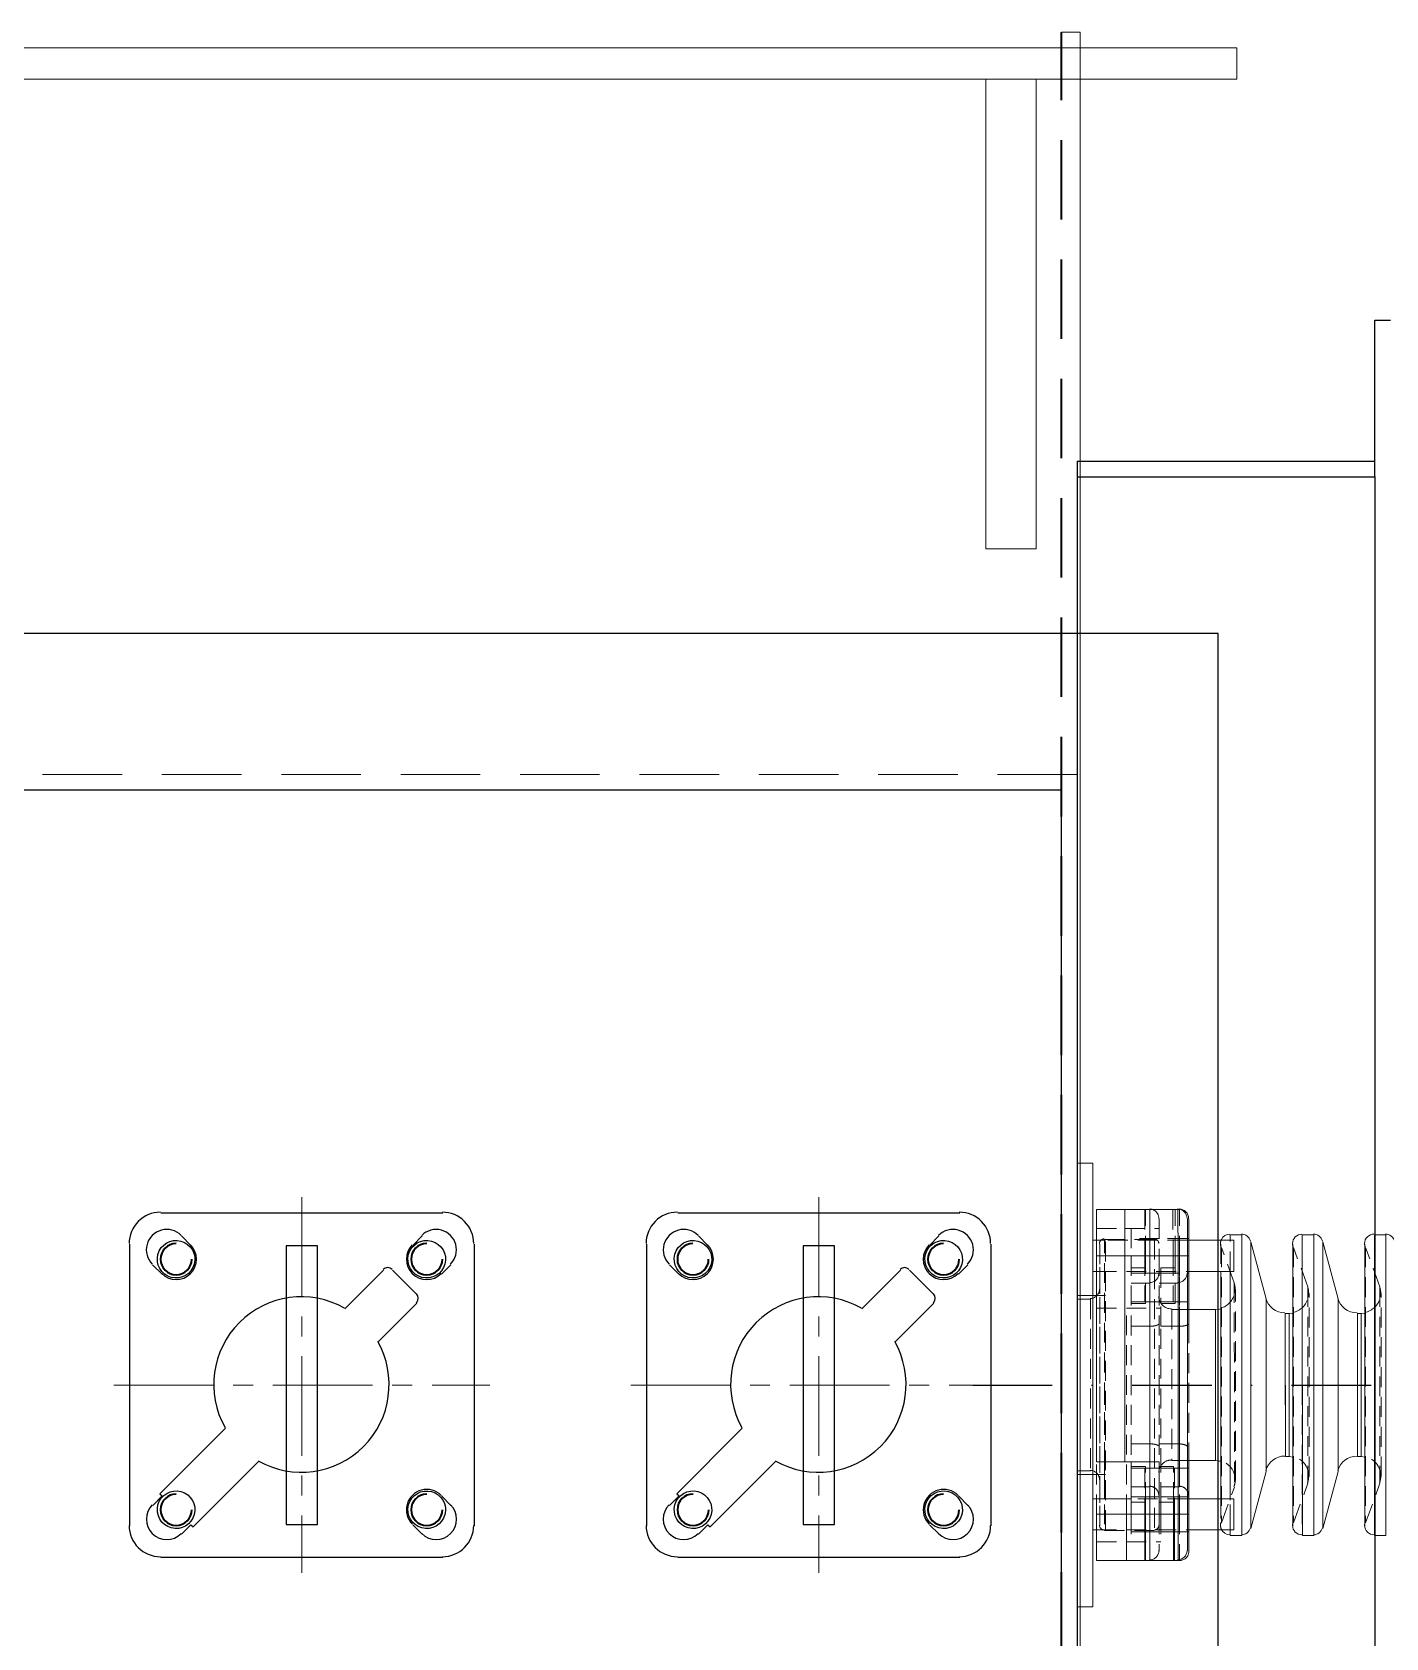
# Model space of a CAD drawing. Header units: millimetres. Extents: x -41310 to 13905, y 1865 to 89610.
# Drawn here: x 10982 to 11414, y 7022 to 7535 of the extents above; entities that cross this region are included whole.
import ezdxf

# ---------------------------------------------------------------- set-up
doc = ezdxf.new("R2010")
doc.units = ezdxf.units.MM
for name, pattern in [('CENTER', [50.8, 31.75, -6.35, 6.35, -6.35]), ('DASHDOT', [25.4, 12.7, -6.35, 0, -6.35]), ('DASHED', [19.05, 12.7, -6.35]), ('HIDDEN', [9.525, 6.35, -3.175])]:
    doc.linetypes.add(name, pattern=pattern)
doc.layers.get('0').update_dxf_attribs({"color": 1, "linetype": 'DASHDOT'})
doc.layers.add('01粗实线', color=7, linetype='Continuous')
for name, color, linetype, lineweight in [('04细虚线', 6, 'DASHED', 20), ('1轮廓实线层', 7, 'Continuous', 0), ('2虚线层', 6, 'DASHED', 35), ('中心线', 1, 'CENTER', 20), ('粗实线', 7, 'Continuous', 25), ('细实线', 3, 'Continuous', 35)]:
    doc.layers.add(name, color=color, linetype=linetype, lineweight=lineweight)

msp = doc.modelspace()

# ---------------------------------------------------------------- linework, layer by layer
at = {"color": 7, "linetype": 'Continuous', "lineweight": 15, "extrusion": (-0.004685, -0.017452, 0.999837)}
for p, q in [((11315.45, 7032.2, 175.78), (11315.43, 7173.87, 178.25)), ((11315.43, 7173.87, 178.25), (11320.43, 7173.87, 178.27)), ((11320.43, 7173.87, 178.27), (11320.45, 7032.2, 175.8)), ((11321.63, 7159.05, 178.02), (11330.63, 7159.05, 178.06)), ((11321.64, 7144.3, 177.76), (11321.63, 7159.05, 178.02)), ((11330.63, 7159.05, 178.06), (11347.63, 7159.05, 178.14)), ((11330.64, 7144.3, 177.8), (11330.63, 7159.05, 178.06)), ((11338.63, 7159.05, 178.1), (11337.23, 7159.05, 178.09)), ((11338.64, 7144.3, 177.84), (11338.63, 7159.05, 178.1)), ((11348.13, 7159.05, 178.14), (11347.63, 7159.05, 178.14)), ((11347.64, 7144.3, 177.88), (11347.63, 7159.05, 178.14)), ((11350.63, 7156.05, 178.1), (11350.64, 7144.3, 177.9)), ((11351.13, 7156.05, 178.1), (11351.14, 7149.3, 177.99)), ((11321.64, 7149.3, 177.85), (11320.44, 7149.3, 177.84)), ((11365.44, 7149.3, 178.05), (11350.64, 7149.3, 177.98)), ((11367.98, 7151.03, 178.1), (11364.31, 7151.03, 178.08)), ((11365.44, 7149.3, 178.05), (11365.44, 7144.3, 177.97)), ((11375.76, 7130.6, 177.78), (11370.88, 7148.8, 178.07)), ((11384.31, 7148.03, 178.12), (11384.32, 7058.04, 176.55)), ((11390.98, 7151.03, 178.2), (11387.31, 7151.03, 178.19)), ((11398.76, 7130.6, 177.88), (11393.88, 7148.8, 178.18)), ((11407.31, 7148.03, 178.23), (11407.32, 7058.04, 176.66)), ((11413.98, 7151.03, 178.31), (11410.31, 7151.03, 178.29)), ((11321.64, 7078.48, 176.61), (11321.64, 7144.3, 177.76)), ((11330.64, 7078.48, 176.65), (11330.64, 7144.3, 177.8)), ((11330.64, 7144.3, 177.8), (11347.64, 7144.3, 177.88)), ((11347.64, 7061.76, 176.44), (11347.64, 7144.3, 177.88)), ((11350.64, 7144.3, 177.9), (11347.64, 7144.3, 177.88)), ((11350.64, 7144.3, 177.9), (11350.64, 7061.76, 176.46)), ((11365.44, 7144.3, 177.97), (11365.44, 7139.3, 177.88)), ((11320.44, 7139.3, 177.67), (11321.64, 7139.3, 177.67)), ((11350.64, 7139.3, 177.81), (11365.44, 7139.3, 177.88)), ((11351.14, 7139.3, 177.81), (11351.14, 7127.16, 177.6)), ((11361.31, 7139.3, 177.86), (11361.32, 7066.76, 176.59)), ((11359.65, 7127.16, 177.64), (11350.64, 7127.16, 177.6)), ((11360.89, 7127.28, 177.65), (11359.65, 7127.16, 177.64)), ((11361.31, 7127.38, 177.65), (11360.89, 7127.28, 177.65)), ((11383.11, 7125.89, 177.73), (11381.89, 7125.89, 177.72)), ((11384.31, 7126, 177.74), (11383.11, 7125.89, 177.73)), ((11406.11, 7125.89, 177.84), (11404.89, 7125.89, 177.83)), ((11407.31, 7126, 177.84), (11406.11, 7125.89, 177.84)), ((11381.9, 7080.18, 176.92), (11383.11, 7080.18, 176.93)), ((11383.11, 7080.18, 176.93), (11384.32, 7080.06, 176.93)), ((11404.9, 7080.18, 177.03), (11406.11, 7080.18, 177.04)), ((11406.11, 7080.18, 177.04), (11407.31, 7080.06, 177.04)), ((11321.64, 7078.48, 176.61), (11332.64, 7078.48, 176.66)), ((11330.64, 7078.48, 176.65), (11341.64, 7078.48, 176.71)), ((11332.64, 7065.64, 176.44), (11332.64, 7078.48, 176.66)), ((11341.64, 7065.64, 176.48), (11341.64, 7078.48, 176.71)), ((11350.64, 7078.91, 176.76), (11359.65, 7078.91, 176.8)), ((11350.64, 7076.51, 176.71), (11351.14, 7076.51, 176.72)), ((11351.14, 7078.91, 176.76), (11351.14, 7076.51, 176.72)), ((11351.14, 7066.76, 176.55), (11351.14, 7076.51, 176.72)), ((11359.65, 7078.91, 176.8), (11360.89, 7078.78, 176.8)), ((11360.89, 7078.78, 176.8), (11361.32, 7078.68, 176.8)), ((11370.89, 7057.26, 176.47), (11375.76, 7075.47, 176.81)), ((11393.89, 7057.26, 176.58), (11398.76, 7075.47, 176.92)), ((11332.64, 7066.76, 176.46), (11320.44, 7066.76, 176.4)), ((11332.64, 7065.64, 176.44), (11337.24, 7065.64, 176.46)), ((11332.64, 7061.76, 176.37), (11332.64, 7065.64, 176.44)), ((11337.04, 7065.64, 176.46), (11337.04, 7047.02, 176.13)), ((11337.24, 7061.76, 176.39), (11337.24, 7065.64, 176.46)), ((11341.64, 7065.64, 176.48), (11346.24, 7065.64, 176.5)), ((11341.64, 7065.64, 176.48), (11341.64, 7061.76, 176.41)), ((11342.14, 7061.76, 176.42), (11342.14, 7065.64, 176.48)), ((11346.24, 7061.76, 176.44), (11346.24, 7065.64, 176.5)), ((11365.44, 7066.76, 176.61), (11350.64, 7066.76, 176.54)), ((11365.44, 7066.76, 176.61), (11365.44, 7061.77, 176.53)), ((11321.64, 7047.02, 176.06), (11321.64, 7061.76, 176.32)), ((11321.64, 7061.76, 176.32), (11332.64, 7061.76, 176.37)), ((11331.14, 7047.02, 176.11), (11331.14, 7061.76, 176.36)), ((11331.14, 7061.76, 176.36), (11342.14, 7061.76, 176.42)), ((11337.24, 7047.02, 176.14), (11337.24, 7061.76, 176.39)), ((11346.24, 7061.76, 176.44), (11347.64, 7061.76, 176.44)), ((11346.24, 7047.02, 176.18), (11346.24, 7061.76, 176.44)), ((11346.54, 7061.76, 176.44), (11346.54, 7047.02, 176.18)), ((11350.64, 7061.76, 176.46), (11347.64, 7061.76, 176.44)), ((11350.64, 7061.76, 176.46), (11350.64, 7050.02, 176.25)), ((11365.44, 7061.77, 176.53), (11365.44, 7056.77, 176.44)), ((11320.44, 7056.77, 176.23), (11321.64, 7056.77, 176.23)), ((11350.64, 7056.77, 176.37), (11365.44, 7056.77, 176.44)), ((11351.14, 7050.02, 176.25), (11351.14, 7056.77, 176.37)), ((11364.32, 7055.04, 176.4), (11367.99, 7055.04, 176.42)), ((11387.32, 7055.04, 176.51), (11390.99, 7055.04, 176.53)), ((11410.32, 7055.04, 176.62), (11413.99, 7055.04, 176.64)), ((11321.64, 7047.02, 176.06), (11331.14, 7047.02, 176.11)), ((11331.14, 7047.02, 176.11), (11337.24, 7047.02, 176.14)), ((11337.24, 7047.02, 176.14), (11338.64, 7047.02, 176.14)), ((11338.64, 7047.02, 176.14), (11338.73, 7047.02, 176.14)), ((11338.73, 7047.02, 176.14), (11346.54, 7047.02, 176.18)), ((11346.24, 7047.02, 176.18), (11347.64, 7047.02, 176.18)), ((11348.14, 7047.02, 176.19), (11346.54, 7047.02, 176.18)), ((11320.45, 7032.2, 175.8), (11315.45, 7032.2, 175.78))]:
    msp.add_line(p, q, dxfattribs=at)
at = {"color": 7, "linetype": 'HIDDEN', "lineweight": 0, "extrusion": (-0.004685, -0.017452, 0.999837)}
for p, q in [((11330.63, 7159.05, 178.06), (11338.63, 7159.05, 178.1)), ((11337.03, 7159.05, 178.09), (11337.04, 7144.3, 177.83)), ((11337.24, 7144.3, 177.83), (11337.23, 7159.05, 178.09)), ((11338.64, 7144.3, 177.84), (11338.63, 7159.05, 178.1)), ((11346.03, 7159.05, 178.13), (11346.04, 7144.3, 177.88)), ((11346.74, 7144.3, 177.88), (11346.73, 7159.05, 178.14)), ((11348.14, 7144.3, 177.89), (11348.13, 7159.01, 178.14)), ((11321.64, 7153.05, 177.91), (11332.64, 7153.05, 177.97)), ((11330.64, 7153.05, 177.96), (11341.64, 7153.05, 178.01)), ((11332.64, 7153.05, 177.97), (11332.64, 7144.3, 177.81)), ((11341.64, 7156.05, 178.06), (11341.64, 7144.3, 177.85)), ((11341.64, 7156.05, 178.06), (11341.64, 7156.05, 178.06)), ((11324.44, 7149.28, 177.86), (11320.44, 7149.28, 177.84)), ((11350.64, 7149.3, 177.98), (11321.64, 7149.3, 177.85)), ((11322.68, 7148.01, 177.83), (11322.69, 7058.06, 176.26)), ((11322.69, 7058.11, 176.26), (11322.68, 7147.95, 177.83)), ((11340.14, 7149.51, 177.94), (11324.18, 7149.51, 177.86)), ((11324.18, 7078.48, 176.62), (11324.18, 7149.51, 177.86)), ((11324.44, 7056.79, 176.25), (11324.44, 7149.28, 177.86)), ((11341.64, 7149.85, 177.95), (11332.64, 7149.85, 177.91)), ((11341.64, 7149.86, 177.95), (11337.24, 7149.86, 177.93)), ((11340.14, 7149.51, 177.94), (11340.14, 7056.57, 176.32)), ((11350.64, 7149.86, 177.99), (11341.64, 7149.86, 177.95)), ((11351.14, 7149.86, 178), (11350.64, 7149.86, 177.99)), ((11351.14, 7149.3, 177.99), (11351.14, 7144.3, 177.9)), ((11361.31, 7148.03, 178.01), (11361.31, 7139.3, 177.86)), ((11365.61, 7135.68, 177.82), (11361.49, 7147, 177.99)), ((11361.49, 7146.99, 177.99), (11361.5, 7059.08, 176.46)), ((11364.31, 7139.3, 177.87), (11364.31, 7149.3, 178.05)), ((11389.07, 7134.41, 177.9), (11384.49, 7147, 178.1)), ((11384.49, 7146.99, 178.1), (11384.5, 7059.08, 176.57)), ((11412.07, 7134.41, 178.01), (11407.49, 7147, 178.21)), ((11407.49, 7146.99, 178.21), (11407.5, 7059.08, 176.68)), ((11321.64, 7144.3, 177.76), (11332.64, 7144.3, 177.81)), ((11330.64, 7144.3, 177.8), (11341.64, 7144.3, 177.85)), ((11330.64, 7144.3, 177.8), (11338.64, 7144.3, 177.84)), ((11332.64, 7144.3, 177.81), (11332.64, 7078.48, 176.66)), ((11337.04, 7144.3, 177.83), (11341.64, 7144.3, 177.85)), ((11337.04, 7144.3, 177.83), (11337.04, 7129.55, 177.58)), ((11337.24, 7129.05, 177.57), (11337.24, 7144.3, 177.83)), ((11337.24, 7144.3, 177.83), (11338.64, 7144.3, 177.84)), ((11341.64, 7144.3, 177.85), (11338.64, 7144.3, 177.84)), ((11338.64, 7121.81, 177.45), (11338.64, 7144.3, 177.84)), ((11341.64, 7144.3, 177.85), (11338.64, 7144.3, 177.84)), ((11341.64, 7144.3, 177.85), (11338.64, 7144.3, 177.84)), ((11338.64, 7144.3, 177.84), (11338.64, 7061.76, 176.4)), ((11338.64, 7078.48, 176.69), (11338.64, 7144.3, 177.84)), ((11341.64, 7144.3, 177.85), (11341.64, 7078.48, 176.71)), ((11346.04, 7144.3, 177.88), (11350.64, 7144.3, 177.9)), ((11346.04, 7144.3, 177.88), (11346.04, 7129.55, 177.62)), ((11346.74, 7129.05, 177.61), (11346.74, 7144.3, 177.88)), ((11346.74, 7144.3, 177.88), (11348.14, 7144.3, 177.89)), ((11348.14, 7121.81, 177.49), (11348.14, 7144.3, 177.89)), ((11351.14, 7144.3, 177.9), (11348.14, 7144.3, 177.89)), ((11351.14, 7144.3, 177.9), (11348.14, 7144.3, 177.89)), ((11348.14, 7144.3, 177.89), (11348.14, 7061.76, 176.44)), ((11351.14, 7144.3, 177.9), (11351.14, 7139.3, 177.81)), ((11321.64, 7139.3, 177.67), (11350.64, 7139.3, 177.81)), ((11332.64, 7140.43, 177.74), (11337.24, 7140.43, 177.77)), ((11332.64, 7138.75, 177.72), (11341.64, 7138.75, 177.76)), ((11337.24, 7138.75, 177.74), (11341.64, 7138.75, 177.76)), ((11341.64, 7138.75, 177.76), (11350.64, 7138.75, 177.8)), ((11342.14, 7140.43, 177.79), (11346.74, 7140.43, 177.81)), ((11342.14, 7140.43, 177.79), (11342.14, 7129.05, 177.59)), ((11350.64, 7138.75, 177.8), (11351.14, 7138.75, 177.8)), ((11320.44, 7131.6, 177.53), (11315.44, 7131.6, 177.51)), ((11324.44, 7131.63, 177.55), (11320.44, 7131.63, 177.53)), ((11338.64, 7135.53, 177.69), (11332.64, 7135.53, 177.66)), ((11338.64, 7084.25, 176.79), (11338.64, 7135.52, 177.69)), ((11347.64, 7135.53, 177.73), (11341.64, 7135.53, 177.7)), ((11347.64, 7084.26, 176.83), (11347.64, 7135.52, 177.73)), ((11365.61, 7135.67, 177.82), (11365.62, 7070.4, 176.68)), ((11366, 7072.56, 176.72), (11366, 7133.51, 177.78)), ((11389.07, 7134.37, 177.9), (11389.08, 7071.7, 176.81)), ((11389.46, 7073.83, 176.85), (11389.46, 7132.24, 177.87)), ((11412.07, 7134.37, 178.01), (11412.08, 7071.7, 176.92)), ((11412.46, 7073.83, 176.96), (11412.46, 7132.24, 177.98)), ((11319.68, 7130.46, 177.51), (11315.44, 7130.46, 177.49)), ((11319.68, 7130.46, 177.51), (11319.69, 7075.62, 176.55)), ((11321.64, 7127.59, 177.47), (11332.64, 7127.59, 177.52)), ((11331.14, 7127.59, 177.51), (11342.14, 7127.59, 177.57)), ((11331.14, 7061.76, 176.36), (11331.14, 7127.59, 177.51)), ((11332.64, 7129.55, 177.55), (11338.64, 7129.55, 177.58)), ((11337.24, 7129.05, 177.57), (11332.64, 7129.05, 177.55)), ((11341.64, 7129.55, 177.6), (11347.64, 7129.55, 177.63)), ((11346.74, 7129.05, 177.61), (11342.14, 7129.05, 177.59)), ((11342.14, 7121.81, 177.46), (11342.14, 7129.05, 177.59)), ((11350.64, 7127.16, 177.6), (11345.64, 7127.16, 177.57)), ((11345.64, 7127.12, 177.57), (11345.64, 7078.95, 176.73)), ((11351.14, 7127.16, 177.6), (11351.14, 7122.74, 177.52)), ((11332.64, 7121.81, 177.42), (11338.64, 7121.81, 177.45)), ((11338.64, 7121.81, 177.45), (11338.64, 7070.54, 176.55)), ((11342.14, 7121.81, 177.46), (11348.14, 7121.81, 177.49)), ((11342.14, 7076.51, 176.67), (11342.14, 7121.81, 177.46)), ((11348.14, 7121.81, 177.49), (11348.14, 7070.54, 176.6)), ((11351.14, 7122.74, 177.52), (11351.14, 7078.91, 176.76)), ((11324.18, 7103.03, 177.05), (11324.19, 7056.57, 176.24)), ((11359.65, 7103.03, 177.22), (11359.65, 7078.91, 176.8)), ((11364.31, 7103.03, 177.24), (11364.32, 7055.04, 176.4)), ((11367.98, 7103.03, 177.26), (11367.99, 7055.04, 176.42)), ((11370.88, 7103.03, 177.27), (11370.89, 7057.26, 176.47)), ((11375.76, 7103.03, 177.29), (11375.76, 7075.47, 176.81)), ((11381.89, 7103.03, 177.32), (11381.9, 7080.18, 176.92)), ((11383.11, 7103.03, 177.33), (11383.11, 7080.18, 176.93)), ((11387.31, 7103.03, 177.35), (11387.32, 7055.04, 176.51)), ((11390.98, 7103.03, 177.37), (11390.99, 7055.04, 176.53)), ((11393.88, 7103.03, 177.38), (11393.89, 7057.26, 176.58)), ((11398.76, 7103.03, 177.4), (11398.76, 7075.47, 176.92)), ((11404.89, 7103.03, 177.43), (11404.9, 7080.18, 177.03)), ((11406.11, 7103.03, 177.44), (11406.11, 7080.18, 177.04)), ((11410.31, 7103.03, 177.46), (11410.32, 7055.04, 176.62)), ((11413.98, 7103.03, 177.47), (11413.99, 7055.04, 176.64)), ((11332.64, 7084.25, 176.76), (11338.64, 7084.25, 176.79)), ((11338.64, 7084.25, 176.79), (11338.64, 7061.76, 176.4)), ((11341.64, 7084.26, 176.81), (11347.64, 7084.26, 176.83)), ((11347.64, 7084.26, 176.83), (11347.64, 7061.76, 176.44)), ((11315.44, 7075.61, 176.53), (11319.69, 7075.61, 176.55)), ((11321.64, 7061.76, 176.32), (11321.64, 7078.48, 176.61)), ((11337.24, 7077.01, 176.66), (11332.64, 7077.01, 176.64)), ((11332.64, 7076.51, 176.63), (11337.04, 7076.51, 176.65)), ((11337.04, 7076.51, 176.65), (11337.04, 7065.64, 176.46)), ((11337.04, 7076.51, 176.65), (11341.64, 7076.51, 176.67)), ((11337.24, 7065.64, 176.46), (11337.24, 7077.01, 176.66)), ((11346.24, 7077.01, 176.7), (11341.64, 7077.01, 176.68)), ((11342.14, 7076.51, 176.67), (11346.54, 7076.51, 176.69)), ((11342.14, 7065.64, 176.48), (11342.14, 7076.51, 176.67)), ((11345.64, 7078.91, 176.73), (11350.64, 7078.91, 176.76)), ((11346.24, 7065.64, 176.5), (11346.24, 7077.01, 176.7)), ((11346.54, 7076.51, 176.69), (11346.54, 7061.76, 176.44)), ((11346.54, 7076.51, 176.69), (11350.64, 7076.51, 176.71)), ((11315.44, 7074.46, 176.51), (11320.44, 7074.46, 176.54)), ((11320.44, 7074.44, 176.54), (11324.44, 7074.44, 176.55)), ((11332.64, 7070.54, 176.52), (11338.64, 7070.54, 176.55)), ((11342.14, 7070.54, 176.57), (11348.14, 7070.54, 176.6)), ((11361.5, 7059.07, 176.46), (11365.62, 7070.39, 176.68)), ((11384.5, 7059.07, 176.57), (11389.08, 7071.66, 176.81)), ((11407.5, 7059.07, 176.68), (11412.08, 7071.66, 176.92)), ((11337.04, 7067.32, 176.49), (11332.64, 7067.32, 176.47)), ((11350.64, 7066.76, 176.54), (11332.64, 7066.76, 176.46)), ((11341.64, 7067.32, 176.51), (11337.04, 7067.32, 176.49)), ((11341.64, 7067.32, 176.51), (11337.24, 7067.32, 176.49)), ((11346.54, 7067.32, 176.53), (11342.14, 7067.32, 176.51)), ((11350.64, 7067.32, 176.55), (11346.24, 7067.32, 176.53)), ((11351.14, 7067.32, 176.56), (11350.64, 7067.32, 176.55)), ((11351.14, 7061.76, 176.46), (11351.14, 7066.76, 176.55)), ((11361.32, 7066.76, 176.59), (11361.32, 7058.04, 176.44)), ((11364.32, 7056.77, 176.43), (11364.32, 7066.76, 176.61)), ((11332.64, 7061.76, 176.37), (11332.64, 7053.02, 176.22)), ((11332.64, 7061.76, 176.37), (11338.64, 7061.76, 176.4)), ((11337.04, 7061.76, 176.39), (11341.64, 7061.76, 176.41)), ((11337.24, 7061.76, 176.39), (11337.24, 7061.76, 176.39)), ((11337.24, 7061.76, 176.39), (11338.64, 7061.76, 176.4)), ((11341.64, 7061.76, 176.41), (11338.64, 7061.76, 176.4)), ((11341.64, 7061.76, 176.41), (11338.64, 7061.76, 176.4)), ((11338.64, 7061.76, 176.4), (11338.64, 7047.02, 176.14)), ((11341.64, 7061.76, 176.41), (11338.64, 7061.76, 176.4)), ((11338.64, 7061.76, 176.4), (11338.64, 7047.02, 176.14)), ((11341.64, 7061.76, 176.41), (11341.64, 7061.76, 176.41)), ((11341.64, 7061.76, 176.41), (11341.64, 7050.01, 176.21)), ((11342.14, 7061.76, 176.42), (11342.14, 7053.02, 176.26)), ((11342.14, 7061.76, 176.42), (11348.14, 7061.76, 176.44)), ((11346.24, 7061.76, 176.44), (11347.64, 7061.76, 176.44)), ((11346.54, 7061.76, 176.44), (11351.14, 7061.76, 176.46)), ((11350.64, 7061.76, 176.46), (11347.64, 7061.76, 176.44)), ((11347.64, 7061.76, 176.44), (11347.64, 7047.02, 176.18)), ((11348.14, 7061.76, 176.44), (11348.14, 7047.02, 176.19)), ((11351.14, 7061.76, 176.46), (11348.14, 7061.76, 176.44)), ((11351.14, 7056.77, 176.37), (11351.14, 7061.76, 176.46)), ((11320.44, 7056.79, 176.23), (11324.44, 7056.79, 176.25)), ((11321.64, 7056.77, 176.23), (11350.64, 7056.77, 176.37)), ((11324.19, 7056.56, 176.24), (11340.14, 7056.56, 176.32)), ((11332.64, 7056.21, 176.27), (11337.04, 7056.21, 176.3)), ((11337.04, 7056.21, 176.3), (11341.64, 7056.21, 176.32)), ((11337.24, 7056.21, 176.3), (11341.64, 7056.21, 176.32)), ((11342.14, 7056.21, 176.32), (11346.54, 7056.21, 176.34)), ((11346.24, 7056.21, 176.34), (11350.64, 7056.21, 176.36)), ((11350.64, 7056.21, 176.36), (11351.14, 7056.21, 176.36)), ((11321.64, 7053.02, 176.17), (11332.64, 7053.02, 176.22)), ((11331.14, 7053.02, 176.21), (11342.14, 7053.02, 176.26)), ((11331.14, 7047.02, 176.11), (11337.04, 7047.02, 176.13)), ((11338.64, 7047.02, 176.14), (11337.04, 7047.02, 176.13)), ((11337.24, 7047.02, 176.14), (11338.73, 7047.02, 176.14))]:
    msp.add_line(p, q, dxfattribs=at)
at = {"color": 8, "linetype": 'Continuous', "lineweight": 15, "extrusion": (-0.004685, -0.017452, 0.999837)}
for p, q in [((11348.13, 7159.01, 178.14), (11348.13, 7159.05, 178.14)), ((11364.31, 7149.3, 178.05), (11364.31, 7151.03, 178.08)), ((11367.99, 7055.04, 176.42), (11367.98, 7151.03, 178.1)), ((11370.89, 7057.26, 176.47), (11370.88, 7148.8, 178.07)), ((11387.32, 7055.04, 176.51), (11387.31, 7151.03, 178.19)), ((11390.99, 7055.04, 176.53), (11390.98, 7151.03, 178.2)), ((11393.89, 7057.26, 176.58), (11393.88, 7148.8, 178.18)), ((11410.32, 7055.04, 176.62), (11410.31, 7151.03, 178.29)), ((11413.99, 7055.04, 176.64), (11413.98, 7151.03, 178.31)), ((11321.64, 7144.3, 177.76), (11330.64, 7144.3, 177.8)), ((11364.32, 7066.76, 176.61), (11364.31, 7139.3, 177.87)), ((11359.65, 7078.91, 176.8), (11359.65, 7127.16, 177.64)), ((11375.76, 7075.47, 176.81), (11375.76, 7130.6, 177.78)), ((11381.9, 7080.18, 176.92), (11381.89, 7125.89, 177.72)), ((11383.11, 7080.18, 176.93), (11383.11, 7125.89, 177.73)), ((11398.76, 7075.47, 176.92), (11398.76, 7130.6, 177.88)), ((11404.9, 7080.18, 177.03), (11404.89, 7125.89, 177.83)), ((11406.11, 7080.18, 177.04), (11406.11, 7125.89, 177.84)), ((11324.19, 7066.76, 176.42), (11324.18, 7078.48, 176.62)), ((11338.64, 7061.76, 176.4), (11338.64, 7078.48, 176.69)), ((11338.64, 7047.02, 176.14), (11338.64, 7061.76, 176.4)), ((11347.64, 7047.02, 176.18), (11347.64, 7061.76, 176.44)), ((11364.32, 7055.04, 176.4), (11364.32, 7056.77, 176.43))]:
    msp.add_line(p, q, dxfattribs=at)
at = {"ltscale": 2, "extrusion": (-0.004685, -0.017452, 0.999837)}
msp.add_line((11282.1, 7103.03, 176.86), (11591.15, 7103.03, 178.3), dxfattribs=at)
at = {"color": 7, "linetype": 'HIDDEN', "lineweight": 0, "extrusion": (-0.004685, -0.017452, 0.999837)}
for centre, radius, start, end in [((9095.39, 9852.88), 3, 15.0301, 105.0301), ((9095.39, 9852.88), 3, 15.0301, 105.0301), ((9083.51, 9841.36), 1.5, 105.0301, 195.0301), ((9083.51, 9841.36), 1.5, 195.0301, 197.0301), ((9098.92, 9845.5), 1.5, 15.0301, 105.0301), ((9122.27, 9851.79), 3, 169.9043, 195.0301), ((9122.27, 9851.79), 3, 195.0301, 215.0301), ((9144.48, 9857.75), 3, 195.0301, 215.0301), ((9166.69, 9863.72), 3, 195.0301, 215.0301), ((9099.93, 9835.95), 3, 285.0301, 15.0301), ((9108.63, 9838.29), 3, 285.0301, 15.0301), ((9082.94, 9826.14), 3, 285.0301, 15.0301), ((9108.61, 9830.65), 4, 195.0301, 285.0301), ((9121.53, 9836.56), 6.35, 300.233, 3.7801), ((9121.53, 9836.56), 6.35, 3.7801, 35.0301), ((9144.52, 9841.41), 6.35, 295.9504, 3.7801), ((9144.52, 9841.41), 6.35, 3.7801, 35.0301), ((9166.73, 9847.38), 6.35, 295.9504, 3.7801), ((9166.73, 9847.38), 6.35, 3.7801, 35.0301), ((9159.67, 9784.99), 6.35, 15.0301, 94.1097), ((9181.88, 9790.96), 6.35, 15.0301, 94.1097), ((9098.72, 9767.37), 3, 15.0301, 105.0301), ((9123.2, 9776.32), 4, 105.0301, 195.0301), ((9137.34, 9777.68), 6.35, 15.0301, 89.8272), ((9118.35, 9767.39), 3, 15.0301, 105.0301), ((9127.52, 9769.85), 3, 15.0301, 105.0301), ((9137.34, 9777.68), 6.35, 355.0301, 15.0301), ((9159.67, 9784.99), 6.35, 355.0301, 15.0301), ((9181.88, 9790.96), 6.35, 355.0301, 15.0301), ((9106.84, 9754.48), 1.5, 193.0301, 195.0301), ((9106.84, 9754.48), 1.5, 195.0301, 285.0301), ((9122.25, 9758.62), 1.5, 285.0301, 15.0301), ((9145.61, 9764.87), 3, 175.0301, 195.0301), ((9145.61, 9764.87), 3, 195.0301, 220.1559), ((9167.82, 9770.83), 3, 175.0301, 195.0301), ((9190.03, 9776.8), 3, 175.0301, 195.0301), ((9122.89, 9750.46), 3, 286.6352, 15.0301)]:
    msp.add_arc(centre, radius, start, end, dxfattribs=at)
at = {"color": 7, "linetype": 'Continuous', "lineweight": 15, "extrusion": (-0.004685, -0.017452, 0.999837)}
for centre, radius, start, end in [((9104.08, 9855.22), 3, 15.0301, 105.0301), ((9104.56, 9855.35), 3, 15.0301, 105.0301), ((9122.27, 9851.79), 3, 105.0301, 169.9043), ((9125.81, 9852.74), 3, 30.0301, 105.0301), ((9144.48, 9857.75), 3, 105.0301, 195.0301), ((9148.03, 9858.71), 3, 30.0301, 105.0301), ((9166.69, 9863.72), 3, 105.0301, 195.0301), ((9170.24, 9864.67), 3, 30.0301, 105.0301), ((9143.34, 9841.1), 6.35, 210.0301, 285.0301), ((9165.55, 9847.06), 6.35, 210.0301, 285.0301), ((9158.49, 9784.68), 6.35, 105.0301, 180.0301), ((9180.7, 9790.64), 6.35, 105.0301, 180.0301), ((9145.61, 9764.87), 3, 220.1559, 285.0301), ((9149.15, 9765.82), 3, 285.0301, 0.0301), ((9167.82, 9770.83), 3, 195.0301, 285.0301), ((9171.36, 9771.78), 3, 285.0301, 0.0301), ((9190.03, 9776.8), 3, 195.0301, 285.0301), ((9131.58, 9752.79), 3, 285.0301, 15.0301)]:
    msp.add_arc(centre, radius, start, end, dxfattribs=at)
at = {"color": 7, "linetype": 'HIDDEN', "lineweight": 0}
for points, knots in [([(11341.64, 7129.55, 177.6), (11341.56, 7129.55, 177.6), (11341.44, 7129.55, 177.6), (11340.69, 7129.55, 177.59), (11339.96, 7129.55, 177.59), (11339.28, 7129.55, 177.59), (11338.84, 7129.55, 177.58), (11338.64, 7129.55, 177.58)], [0, 0, 0, 0, 0.378805, 0.626571, 0.786329, 0.90329, 1, 1, 1, 1]), ([(11350.64, 7129.55, 177.64), (11350.56, 7129.55, 177.64), (11350.44, 7129.55, 177.64), (11349.69, 7129.55, 177.63), (11348.96, 7129.55, 177.63), (11348.28, 7129.55, 177.63), (11347.84, 7129.55, 177.63), (11347.64, 7129.55, 177.63)], [0, 0, 0, 0, 0.378805, 0.626571, 0.786329, 0.90329, 1, 1, 1, 1]), ([(11338.64, 7121.81, 177.45), (11338.96, 7121.82, 177.45), (11339.61, 7121.84, 177.45), (11340.49, 7121.99, 177.46), (11341.17, 7122.22, 177.47), (11341.56, 7122.48, 177.47), (11341.64, 7122.66, 177.48), (11341.64, 7122.74, 177.48), (11341.64, 7122.74, 177.48)], [0, 0, 0, 0, 0.202517, 0.404883, 0.611479, 0.827263, 0.996939, 1, 1, 1, 1]), ([(11348.14, 7121.81, 177.49), (11348.46, 7121.82, 177.49), (11349.11, 7121.84, 177.5), (11349.99, 7121.99, 177.5), (11350.67, 7122.22, 177.51), (11351.06, 7122.48, 177.52), (11351.14, 7122.66, 177.52), (11351.14, 7122.74, 177.52), (11351.14, 7122.74, 177.52)], [0, 0, 0, 0, 0.202517, 0.404883, 0.611479, 0.827263, 0.996939, 1, 1, 1, 1]), ([(11338.64, 7084.25, 176.79), (11338.97, 7084.25, 176.79), (11339.62, 7084.23, 176.8), (11340.49, 7084.07, 176.8), (11341.17, 7083.85, 176.8), (11341.56, 7083.59, 176.79), (11341.64, 7083.41, 176.79), (11341.64, 7083.33, 176.79), (11341.64, 7083.32, 176.79)], [0, 0, 0, 0, 0.202517, 0.404883, 0.611479, 0.827263, 0.996939, 1, 1, 1, 1]), ([(11347.64, 7084.26, 176.83), (11347.97, 7084.25, 176.84), (11348.62, 7084.23, 176.84), (11349.49, 7084.07, 176.84), (11350.17, 7083.85, 176.84), (11350.56, 7083.59, 176.84), (11350.64, 7083.41, 176.83), (11350.64, 7083.33, 176.83), (11350.64, 7083.32, 176.83)], [0, 0, 0, 0, 0.202517, 0.404883, 0.611479, 0.827263, 0.996939, 1, 1, 1, 1])]:
    msp.add_open_spline(points, degree=3, knots=knots, dxfattribs=at)
at = {"color": 7, "linetype": 'Continuous', "lineweight": 15}
msp.add_open_spline([(11348.14, 7047.02, 176.19), (11348.25, 7047.02, 176.19), (11348.51, 7047.03, 176.19), (11349.03, 7047.13, 176.19), (11349.94, 7047.5, 176.2), (11350.86, 7048.35, 176.22), (11351.05, 7049.49, 176.24), (11351.14, 7050.02, 176.25)], degree=3, knots=[0, 0, 0, 0, 0.043369, 0.099842, 0.248344, 0.654663, 1, 1, 1, 1], dxfattribs=at)
at = {"layer": '01粗实线', "ltscale": 2, "extrusion": (-0.004685, -0.017452, 0.999837)}
for p, q in [((11410.42, 7392.99, 182.52), (11410.41, 7442.98, 183.39)), ((11410.41, 7442.98, 183.39), (11415.41, 7442.98, 183.41)), ((11315.42, 7397.99, 182.16), (11410.42, 7397.99, 182.61)), ((11315.42, 7392.99, 182.07), (11410.42, 7392.99, 182.52)), ((11410.42, 7392.99, 182.52), (11410.46, 6813.08, 172.4)), ((11360.42, 7343, 181.41), (10610.43, 7343, 177.9)), ((11360.52, 6143.18, 160.47), (11360.42, 7343, 181.41)), ((11310.42, 7293, 180.3), (10660.43, 7293, 177.26)), ((11310.51, 6193.17, 161.11), (11310.42, 7293, 180.3)), ((11072.94, 7147.53, 176.65), (11062.94, 7147.53, 176.6)), ((11062.94, 7147.53, 176.6), (11062.95, 7058.54, 175.05)), ((11072.95, 7058.54, 175.1), (11072.94, 7147.53, 176.65)), ((11237.94, 7147.53, 177.42), (11227.94, 7147.53, 177.38)), ((11227.94, 7147.53, 177.38), (11227.94, 7058.54, 175.82)), ((11237.94, 7058.54, 175.87), (11237.94, 7147.53, 177.42)), ((11062.95, 7058.54, 175.05), (11072.95, 7058.54, 175.1)), ((11227.94, 7058.54, 175.82), (11237.94, 7058.54, 175.87))]:
    msp.add_line(p, q, dxfattribs=at)
at = {"layer": '01粗实线', "ltscale": 2, "extrusion": (-0.022136, -0.022135, 0.99951)}
msp.add_line((11315.42, 7397.99, 182.16), (11315.46, 6808.08, 171.86), dxfattribs=at)
at = {"layer": '04细虚线', "ltscale": 2, "extrusion": (-0.004685, -0.017452, 0.999837)}
for p, q in [((11315.42, 7298, 180.41), (10655.43, 7298, 177.32)), ((11315.52, 6188.17, 161.04), (11315.42, 7298, 180.41))]:
    msp.add_line(p, q, dxfattribs=at)
at = {"layer": '1轮廓实线层', "ltscale": 2, "extrusion": (-0.004685, -0.017452, 0.999837)}
for p, q in [((11310.4, 7534.97, 184.53), (11316.4, 7534.97, 184.56)), ((11316.4, 7534.97, 184.56), (11316.53, 5989.2, 157.57)), ((11316.41, 7529.97, 184.47), (10654.41, 7529.97, 181.37)), ((11316.41, 7519.97, 184.29), (11316.41, 7529.97, 184.47)), ((11316.41, 7529.97, 184.47), (11366.4, 7529.97, 184.7)), ((11316.41, 7519.97, 184.29), (11316.41, 7529.97, 184.47)), ((11366.4, 7529.97, 184.7), (11366.41, 7519.97, 184.53)), ((10654.41, 7519.97, 181.19), (11316.41, 7519.97, 184.29)), ((11286.34, 7369.99, 181.53), (11286.33, 7519.97, 184.15)), ((11286.33, 7519.97, 184.15), (11302.32, 7519.97, 184.23)), ((11302.32, 7519.97, 184.23), (11302.34, 7369.99, 181.61)), ((11366.41, 7519.97, 184.53), (11316.41, 7519.97, 184.29)), ((11302.34, 7369.99, 181.61), (11286.34, 7369.99, 181.53)), ((10610.43, 7343, 177.9), (11360.42, 7343, 181.41)), ((11360.42, 7343, 181.41), (11360.54, 5908.21, 156.37))]:
    msp.add_line(p, q, dxfattribs=at)
at = {"layer": '2虚线层', "ltscale": 2, "extrusion": (-0.004685, -0.017452, 0.999837)}
msp.add_line((11310.53, 5989.2, 157.55), (11310.4, 7534.97, 184.53), dxfattribs=at)
at = {"layer": '中心线', "extrusion": (-0.004685, -0.017452, 0.999837)}
for p, q in [((11067.94, 7163.02, 176.9), (11067.95, 7043.04, 174.8)), ((11232.94, 7163.02, 177.67), (11232.95, 7043.04, 175.58)), ((11007.94, 7103.03, 175.57), (11127.94, 7103.03, 176.13)), ((11172.94, 7103.03, 176.34), (11292.94, 7103.03, 176.91))]:
    msp.add_line(p, q, dxfattribs=at)
at = {"layer": '粗实线', "extrusion": (-0.004685, -0.017452, 0.999837)}
for p, q in [((11022.94, 7158.02, 176.6), (11112.94, 7158.02, 177.02)), ((11187.94, 7158.02, 177.37), (11277.94, 7158.02, 177.8)), ((11012.94, 7148.03, 176.38), (11012.95, 7058.04, 174.81)), ((11032.54, 7147.62, 176.46), (11029.54, 7150.62, 176.5)), ((11103.34, 7147.62, 176.8), (11106.34, 7150.62, 176.86)), ((11122.94, 7148.03, 176.89), (11122.95, 7058.04, 175.32)), ((11177.94, 7148.03, 177.15), (11177.95, 7058.04, 175.58)), ((11197.53, 7147.62, 177.24), (11194.53, 7150.62, 177.28)), ((11268.34, 7147.62, 177.57), (11271.34, 7150.62, 177.64)), ((11287.94, 7148.03, 177.67), (11287.94, 7058.04, 176.1)), ((11023.34, 7138.43, 176.26), (11020.34, 7141.43, 176.3)), ((11112.54, 7138.43, 176.68), (11115.54, 7141.43, 176.74)), ((11188.34, 7138.43, 177.03), (11185.34, 7141.43, 177.07)), ((11277.53, 7138.43, 177.45), (11280.53, 7141.43, 177.52)), ((11081.71, 7127.41, 176.34), (11094.05, 7139.75, 176.61)), ((11096.88, 7139.75, 176.63), (11104.66, 7131.97, 176.53)), ((11246.71, 7127.41, 177.11), (11259.05, 7139.75, 177.39)), ((11261.88, 7139.75, 177.4), (11269.66, 7131.97, 177.3)), ((11092.32, 7116.8, 176.21), (11104.66, 7129.14, 176.48)), ((11257.32, 7116.8, 176.98), (11269.66, 7129.14, 177.25)), ((11022.64, 7068.34, 175.03), (11043.57, 7089.26, 175.5)), ((11187.64, 7068.34, 175.81), (11208.56, 7089.26, 176.27)), ((11033.25, 7057.74, 174.9), (11054.17, 7078.66, 175.36)), ((11198.25, 7057.74, 175.67), (11219.17, 7078.66, 176.13)), ((11023.35, 7067.63, 175.02), (11020.35, 7064.63, 174.96)), ((11022.64, 7068.34, 175.03), (11023.35, 7067.63, 175.02)), ((11112.54, 7067.63, 175.44), (11115.54, 7064.63, 175.4)), ((11188.35, 7067.63, 175.8), (11185.35, 7064.63, 175.73)), ((11187.64, 7068.34, 175.81), (11188.35, 7067.63, 175.8)), ((11277.54, 7067.63, 176.22), (11280.54, 7064.63, 176.18)), ((11032.54, 7058.44, 174.91), (11029.54, 7055.44, 174.84)), ((11032.54, 7058.44, 174.91), (11033.25, 7057.74, 174.9)), ((11103.35, 7058.44, 175.24), (11106.35, 7055.44, 175.2)), ((11197.54, 7058.44, 175.68), (11194.54, 7055.44, 175.61)), ((11197.54, 7058.44, 175.68), (11198.25, 7057.74, 175.67)), ((11268.35, 7058.44, 176.01), (11271.35, 7055.44, 175.97)), ((11022.95, 7048.04, 174.68), (11112.95, 7048.04, 175.1)), ((11187.95, 7048.04, 175.45), (11277.95, 7048.04, 175.88))]:
    msp.add_line(p, q, dxfattribs=at)
for centre in [(8798.7, 9759.73), (8875.96, 9780.48), (8958.05, 9802.52), (9035.32, 9823.26), (8819.44, 9682.47), (8896.71, 9703.21), (8978.8, 9725.26), (9056.06, 9746)]:
    msp.add_circle(centre, 6, dxfattribs=at)
for centre, radius, start, end in [((8792.57, 9763.26), 10, 105.0301, 195.0301), ((8879.49, 9786.6), 10, 15.0301, 105.0301), ((8951.93, 9806.05), 10, 105.0301, 195.0301), ((9038.85, 9829.39), 10, 15.0301, 105.0301), ((8795.02, 9761.85), 6.5, 60.0301, 240.0301), ((8878.08, 9784.15), 6.5, 330.0301, 150.0301), ((8954.38, 9804.64), 6.5, 60.0301, 240.0301), ((9037.44, 9826.94), 6.5, 330.0301, 150.0301), ((8798.7, 9759.73), 6.5, 240.0301, 60.0301), ((8875.96, 9780.48), 6.5, 150.0301, 330.0301), ((8958.05, 9802.52), 6.5, 240.0301, 60.0301), ((9035.32, 9823.26), 6.5, 150.0301, 330.0301), ((8865.13, 9772.71), 2, 60.0301, 150.0301), ((9024.49, 9815.5), 2, 60.0301, 150.0301), ((8847.7, 9731.47), 28, 75.5669, 224.4933), ((8874.66, 9767.21), 2, 330.0301, 60.0301), ((9007.06, 9774.26), 28, 75.5669, 224.4933), ((9034.02, 9810), 2, 330.0301, 60.0301), ((8847.7, 9731.47), 28, 255.5669, 44.4933), ((9007.06, 9774.26), 28, 255.5669, 44.4933), ((8896.71, 9703.21), 6.5, 60.0301, 240.0301), ((9056.06, 9746), 6.5, 60.0301, 240.0301), ((8817.32, 9678.79), 6.5, 150.0301, 330.0301), ((8900.38, 9701.09), 6.5, 240.0301, 60.0301), ((8976.68, 9721.58), 6.5, 150.0301, 330.0301), ((9059.74, 9743.88), 6.5, 240.0301, 60.0301), ((8815.91, 9676.34), 10, 195.0301, 285.0301), ((8902.83, 9699.68), 10, 285.0301, 15.0301), ((8975.27, 9719.13), 10, 195.0301, 285.0301), ((9062.19, 9742.47), 10, 285.0301, 15.0301)]:
    msp.add_arc(centre, radius, start, end, dxfattribs=at)
at = {"layer": '细实线', "extrusion": (-0.004685, -0.017452, 0.999837)}
for centre in [(8798.7, 9759.73), (8875.96, 9780.48), (8958.05, 9802.52), (9035.32, 9823.26), (8819.44, 9682.47), (8896.71, 9703.21), (8978.8, 9725.26), (9056.06, 9746)]:
    msp.add_arc(centre, 5, 105.0318, 15.0301, dxfattribs=at)

doc.saveas('drawing.dxf')
